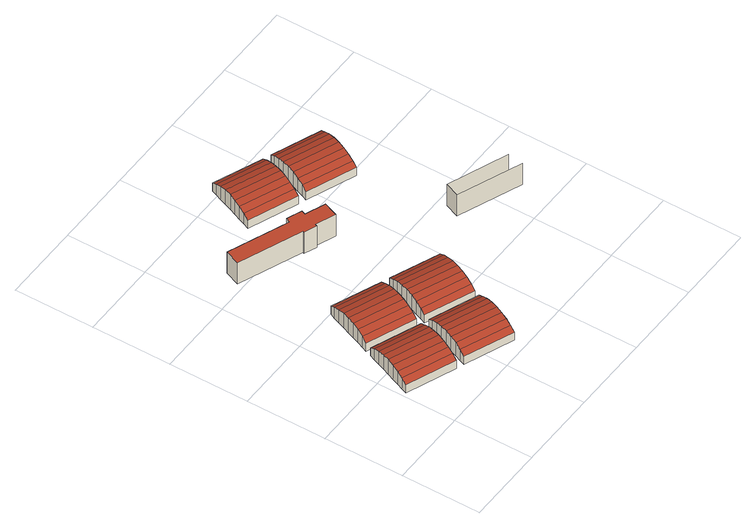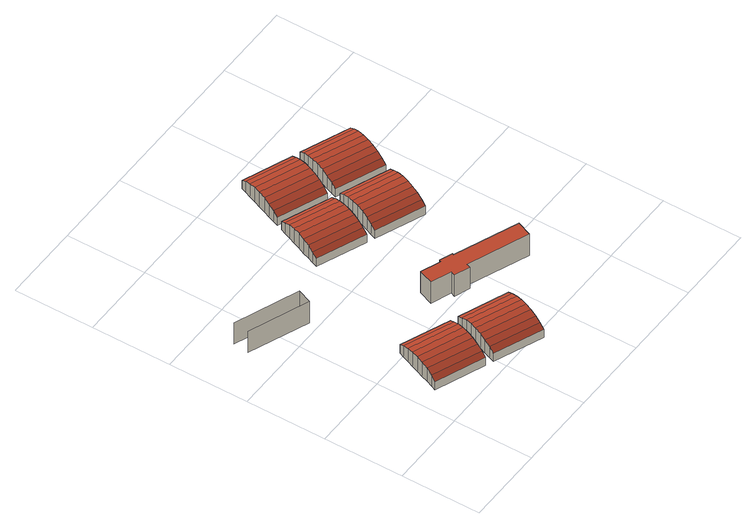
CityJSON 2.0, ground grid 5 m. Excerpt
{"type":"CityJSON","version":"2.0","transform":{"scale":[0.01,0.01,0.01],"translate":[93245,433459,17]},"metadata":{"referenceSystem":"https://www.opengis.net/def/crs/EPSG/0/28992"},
"CityObjects":{
"building1":{"type":"Building","attributes":{"measuredHeight":21.81},"children":["building1-1","building1-2","building1-3","building1-4","building1-5","building1-6"],"geometry":[{"type":"MultiSurface","lod":"2","boundaries":[[[0,1,2,3]],[[1,0,4,5]],[[6,7,8,9]],[[5,4,10,11]],[[12,6,9,13]],[[11,10,14,15]],[[16,12,13,17]],[[15,14,18,19]],[[20,21,22,23]],[[19,18,24,8]],[[4,0,3,25]],[[21,26,27,22]],[[8,24,28,9]],[[10,4,25,29]],[[26,30,31,27]],[[9,28,32,13]],[[14,10,29,33]],[[30,34,35,31]],[[13,32,36,17]],[[37,38,39,40]],[[41,16,17,36]],[[18,14,33,42]],[[43,35,34,44]],[[38,45,46,39]],[[47,20,23,48]],[[20,47,49,21]],[[42,50,24,18]],[[51,43,44,52]],[[45,53,54,46]],[[21,49,55,26]],[[50,56,28,24]],[[57,51,52,58]],[[59,54,53,60]],[[26,55,61,30]],[[56,62,32,28]],[[63,57,58,64]],[[65,59,60,66]],[[30,61,67,34]],[[62,41,36,32]],[[68,65,66,69]],[[34,67,70,44]],[[71,68,69,72]],[[49,47,48,73]],[[44,70,74,52]],[[45,75,76,53]],[[55,49,73,77]],[[52,74,78,58]],[[79,80,81,82]],[[83,84,85,86]],[[53,76,87,60]],[[61,55,77,88]],[[58,78,89,64]],[[90,81,80,91]],[[60,87,92,66]],[[93,63,64,89]],[[67,61,88,94]],[[91,95,96,90]],[[66,92,97,69]],[[94,98,70,67]],[[95,99,100,96]],[[69,97,101,72]],[[102,71,72,101]],[[98,103,74,70]],[[104,100,99,105]],[[106,79,82,107]],[[103,108,78,74]],[[79,106,109,80]],[[110,111,87,76]],[[84,112,113,85]],[[114,104,105,115]],[[108,93,89,78]],[[80,109,116,91]],[[111,117,92,87]],[[118,114,115,119]],[[91,116,120,95]],[[117,121,97,92]],[[122,118,119,123]],[[124,83,86,125]],[[95,120,126,99]],[[121,102,101,97]],[[99,126,127,105]],[[109,106,107,128]],[[105,127,129,115]],[[128,130,116,109]],[[115,129,131,119]],[[112,132,133,113]],[[120,116,130,134]],[[119,131,135,123]],[[136,122,123,135]],[[125,86,85,113,133,137,138,139,140,141,142,143]],[[132,144,137,133]],[[126,120,134,145]],[[146,124,125,143]],[[145,147,127,126]],[[144,148,138,137]],[[147,149,129,127]],[[150,151,152,153]],[[154,146,143,142]],[[149,155,131,129]],[[148,156,139,138]],[[151,157,158,152]],[[159,154,142,141]],[[155,136,135,131]],[[157,160,161,158]],[[162,159,141,140]],[[156,162,140,139]],[[163,150,153,164]],[[150,163,165,151]],[[151,165,166,157]],[[157,166,167,160]],[[160,167,168,169]],[[165,163,164,170]],[[166,165,170,171]],[[172,173,174,175]],[[167,166,171,176]],[[173,177,178,174]],[[168,167,176,179]],[[177,180,181,178]],[[179,182,183,168]],[[180,184,185,181]],[[186,185,184,187]],[[188,172,175,189]],[[172,188,190,173]],[[191,186,187,192]],[[193,194,195,196]],[[173,190,197,177]],[[177,197,198,180]],[[180,198,199,184]],[[184,199,200,187]],[[190,188,189,201]],[[187,200,202,192]],[[194,203,204,195]],[[197,190,201,205]],[[192,202,206,207]],[[198,197,205,208]],[[207,206,209,210]],[[211,193,196,212]],[[199,198,208,213]],[[213,214,200,199]],[[214,215,202,200]],[[215,216,206,202]],[[216,217,209,206]]],"semantics":{"surfaces":[{"type":"WallSurface"},{"type":"RoofSurface"}],"values":[0,1,0,1,0,1,0,1,0,1,0,0,1,0,0,1,0,0,1,0,0,0,0,0,0,1,0,0,0,1,0,0,0,1,0,0,0,1,0,0,1,0,0,1,1,0,1,0,0,1,0,1,0,1,0,0,0,1,0,0,1,0,0,0,0,0,1,0,0,0,0,1,0,0,1,0,0,0,1,0,1,0,1,0,1,0,0,1,0,1,0,0,0,0,0,0,0,0,0,0,0,0,0,0,0,0,0,1,1,1,1,0,0,0,0,0,0,0,0,0,0,0,1,0,0,1,1,1,1,0,1,0,0,1,0,1,0,0,0,0,0,0]}}]},
"building1-1":{"type":"BuildingInstallation","parents":["building1"],"geometry":[{"type":"MultiSurface","lod":"2","boundaries":[[[6,7,8,9]],[[62,41,36,32]],[[16,12,13,17]],[[41,16,17,36]],[[12,6,9,13]],[[56,62,32,28]],[[15,19,218,219]],[[18,14,33,42]],[[42,50,24,18]],[[5,11,220,221]],[[4,0,3,25]],[[0,1,2,3]],[[1,5,221,2]],[[11,15,219,220]],[[7,218,19,8]],[[14,10,29,33]],[[10,4,25,29]],[[50,56,28,24]],[[13,32,36,17]],[[1,0,4,5]],[[19,18,24,8]],[[15,14,18,19]],[[9,28,32,13]],[[8,24,28,9]],[[11,10,14,15]],[[5,4,10,11]]],"semantics":{"surfaces":[{"type":"WallSurface"},{"type":"RoofSurface"}],"values":[0,0,0,0,0,0,0,0,0,0,0,0,0,0,0,0,0,0,1,1,1,1,1,1,1,1]}}]},
"building1-2":{"type":"BuildingInstallation","parents":["building1"],"geometry":[{"type":"MultiSurface","lod":"2","boundaries":[[[63,57,58,64]],[[108,93,89,78]],[[98,103,74,70]],[[67,61,88,94]],[[93,63,64,89]],[[57,51,52,58]],[[103,108,78,74]],[[51,43,44,52]],[[43,35,34,44]],[[94,98,70,67]],[[26,30,31,27]],[[21,26,27,22]],[[20,21,22,23]],[[49,47,48,73]],[[30,34,35,31]],[[61,55,77,88]],[[47,20,23,48]],[[55,49,73,77]],[[30,61,67,34]],[[34,67,70,44]],[[52,74,78,58]],[[44,70,74,52]],[[58,78,89,64]],[[26,55,61,30]],[[21,49,55,26]],[[20,47,49,21]]],"semantics":{"surfaces":[{"type":"WallSurface"},{"type":"RoofSurface"}],"values":[0,0,0,0,0,0,0,0,0,0,0,0,0,0,0,0,0,0,1,1,1,1,1,1,1,1]}}]},
"building1-3":{"type":"BuildingInstallation","parents":["building1"],"geometry":[{"type":"MultiSurface","lod":"2","boundaries":[[[38,45,46,39]],[[222,223,224,225]],[[117,121,97,92]],[[76,75,226,110]],[[227,228,229,230]],[[68,65,66,69]],[[110,111,87,76]],[[65,59,60,66]],[[37,38,39,40]],[[111,117,92,87]],[[45,53,54,46]],[[59,54,53,60]],[[223,37,40,224]],[[228,222,225,229]],[[102,71,72,101]],[[75,227,230,226]],[[71,68,69,72]],[[121,102,101,97]],[[66,92,97,69]],[[223,222,228,37]],[[38,227,75,45]],[[60,87,92,66]],[[53,76,87,60]],[[45,75,76,53]],[[37,228,227,38]],[[69,97,101,72]]],"semantics":{"surfaces":[{"type":"WallSurface"},{"type":"RoofSurface"}],"values":[0,0,0,0,0,0,0,0,0,0,0,0,0,0,0,0,0,0,1,1,1,1,1,1,1,1]}}]},
"building1-4":{"type":"BuildingInstallation","parents":["building1"],"geometry":[{"type":"MultiSurface","lod":"2","boundaries":[[[90,81,80,91]],[[122,118,119,123]],[[136,122,123,135]],[[118,114,115,119]],[[149,155,131,129]],[[114,104,105,115]],[[147,149,129,127]],[[145,147,127,126]],[[126,120,134,145]],[[91,95,96,90]],[[120,116,130,134]],[[109,106,107,128]],[[106,79,82,107]],[[128,130,116,109]],[[155,136,135,131]],[[104,100,99,105]],[[95,99,100,96]],[[79,80,81,82]],[[115,129,131,119]],[[80,109,116,91]],[[119,131,135,123]],[[105,127,129,115]],[[91,116,120,95]],[[99,126,127,105]],[[95,120,126,99]],[[79,106,109,80]]],"semantics":{"surfaces":[{"type":"WallSurface"},{"type":"RoofSurface"}],"values":[0,0,0,0,0,0,0,0,0,0,0,0,0,0,0,0,0,0,1,1,1,1,1,1,1,1]}}]},
"building1-5":{"type":"BuildingInstallation","parents":["building1"],"geometry":[{"type":"MultiSurface","lod":"2","boundaries":[[[231,232,233,234]],[[235,236,237,238]],[[239,240,169,241]],[[168,167,176,179]],[[167,166,171,176]],[[165,163,164,170]],[[163,150,153,164]],[[242,243,244,245]],[[232,239,241,233]],[[160,169,240,161]],[[236,242,245,237]],[[166,165,170,171]],[[150,151,152,153]],[[243,231,234,244]],[[182,235,238,183]],[[179,182,183,168]],[[157,160,161,158]],[[151,157,158,152]],[[233,238,237,234]],[[241,183,238,233]],[[169,168,183,241]],[[160,167,168,169]],[[157,166,167,160]],[[151,165,166,157]],[[150,163,165,151]],[[234,237,245,244]]],"semantics":{"surfaces":[{"type":"WallSurface"},{"type":"RoofSurface"}],"values":[0,0,0,0,0,0,0,0,0,0,0,0,0,0,0,0,0,0,1,1,1,1,1,1,1,1]}}]},
"building1-6":{"type":"BuildingInstallation","parents":["building1"],"geometry":[{"type":"MultiSurface","lod":"2","boundaries":[[[246,191,192,207]],[[217,247,210,209]],[[247,246,207,210]],[[216,217,209,206]],[[215,216,206,202]],[[191,186,187,192]],[[198,197,205,208]],[[214,215,202,200]],[[186,185,184,187]],[[213,214,200,199]],[[180,184,185,181]],[[199,198,208,213]],[[177,180,181,178]],[[172,173,174,175]],[[173,177,178,174]],[[190,188,189,201]],[[197,190,201,205]],[[188,172,175,189]],[[192,202,206,207]],[[172,188,190,173]],[[207,206,209,210]],[[177,197,198,180]],[[184,199,200,187]],[[187,200,202,192]],[[173,190,197,177]],[[180,198,199,184]]],"semantics":{"surfaces":[{"type":"WallSurface"},{"type":"RoofSurface"}],"values":[0,0,0,0,0,0,0,0,0,0,0,0,0,0,0,0,0,0,1,1,1,1,1,1,1,1]}}]}
},
"vertices":[
[333,213,146],[30,335,146],[30,335,86],[333,213,86],[347,247,168],[44,369,168],[127,575,86],[110,534,86],[110,534,195],[127,575,185],[362,285,185],[59,407,185],[142,613,86],[142,613,168],[379,326,195],[76,448,195],[156,648,86],[156,648,146],[396,369,199],[93,491,199],[170,686,147],[183,720,168],[183,720,86],[170,686,86],[413,412,195],[347,247,86],[199,759,185],[199,759,86],[430,453,185],[362,285,86],[215,800,196],[215,800,86],[445,491,168],[379,326,86],[233,843,200],[233,843,86],[459,526,146],[395,232,168],[411,270,185],[411,270,86],[395,232,86],[459,526,86],[396,369,86],[250,885,86],[250,885,196],[427,311,195],[427,311,86],[472,564,147],[472,564,86],[486,598,168],[413,412,86],[266,926,86],[266,926,185],[445,354,199],[445,354,86],[502,637,185],[430,453,86],[282,965,86],[282,965,168],[462,397,86],[462,397,195],[518,678,196],[445,491,86],[296,999,86],[296,999,147],[478,438,86],[478,438,185],[535,721,200],[494,476,86],[494,476,168],[552,763,196],[508,510,86],[508,510,146],[486,598,86],[569,804,185],[730,189,195],[747,232,199],[502,637,86],[585,843,168],[522,546,147],[535,580,168],[535,580,86],[522,546,86],[241,1634,86],[204,1540,86],[204,1540,247],[241,1634,247],[765,275,195],[518,678,86],[598,877,147],[551,618,86],[551,618,185],[781,316,185],[598,877,86],[535,721,86],[568,659,196],[568,659,86],[796,354,168],[552,763,86],[585,702,200],[585,702,86],[810,388,146],[810,388,86],[569,804,86],[602,745,86],[602,745,196],[824,424,147],[824,424,86],[585,843,86],[838,458,168],[747,232,86],[765,275,86],[596,1383,86],[596,1383,247],[618,786,86],[618,786,185],[854,496,185],[781,316,86],[634,824,86],[634,824,168],[870,537,196],[796,354,86],[648,858,86],[648,858,147],[616,1484,86],[616,1484,247],[887,580,200],[905,623,196],[838,458,86],[921,664,185],[854,496,86],[937,702,168],[593,1375,86],[593,1375,247],[870,537,86],[950,736,147],[950,736,86],[672,1344,247],[677,1357,247],[800,1308,247],[836,1398,247],[711,1448,247],[721,1474,247],[627,1511,247],[672,1344,86],[887,580,86],[627,1511,86],[905,623,86],[677,1357,86],[921,664,86],[584,1730,147],[598,1765,168],[598,1765,86],[584,1730,86],[721,1474,86],[937,702,86],[800,1308,86],[614,1803,185],[614,1803,86],[711,1448,86],[630,1844,196],[630,1844,86],[836,1398,86],[887,1608,147],[887,1608,86],[901,1643,168],[916,1681,185],[933,1722,196],[950,1765,200],[648,1887,200],[901,1643,86],[916,1681,86],[935,1591,147],[949,1625,168],[949,1625,86],[935,1591,86],[933,1722,86],[964,1664,185],[964,1664,86],[950,1765,86],[981,1705,196],[981,1705,86],[967,1808,86],[967,1808,196],[998,1748,200],[998,1748,86],[1015,1790,86],[1015,1790,196],[1238,1469,147],[1238,1469,86],[1252,1503,168],[1032,1831,86],[1032,1831,185],[1321,943,86],[1286,853,86],[1286,853,247],[1321,943,247],[1267,1542,185],[1284,1583,196],[1301,1626,200],[1318,1668,196],[1252,1503,86],[1335,1709,185],[1680,696,86],[1680,696,247],[1267,1542,86],[1350,1748,168],[1047,1870,168],[1284,1583,86],[1364,1782,147],[1061,1904,147],[1693,795,86],[1693,795,247],[1301,1626,86],[1318,1668,86],[1335,1709,86],[1350,1748,86],[1364,1782,86],
[93,491,86],[76,448,86],[59,407,86],[44,369,86],
[684,75,146],[382,197,146],[382,197,86],[684,75,86],[730,189,86],[713,148,185],[698,110,168],[698,110,86],[713,148,86],
[697,2009,86],[681,1971,86],[681,1971,185],[697,2009,168],[984,1849,86],[999,1887,86],[999,1887,168],[984,1849,185],[665,1929,86],[648,1887,86],[665,1929,196],[1013,1921,86],[710,2043,86],[710,2043,147],[1013,1921,147],
[1047,1870,86],[1061,1904,86]
]}
